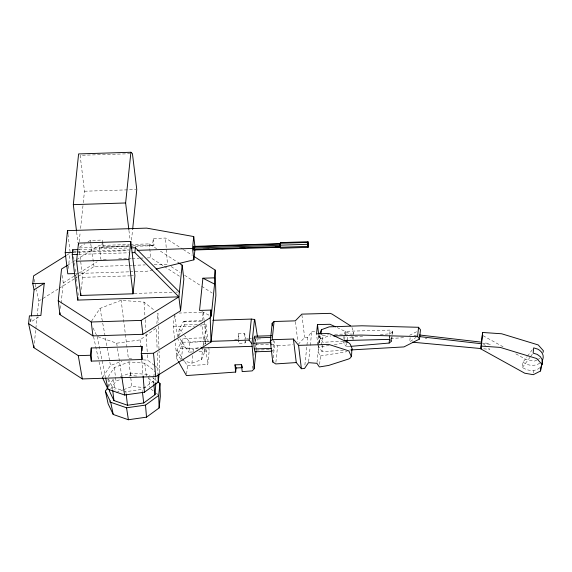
<?xml version="1.0" encoding="UTF-8"?>
<svg xmlns="http://www.w3.org/2000/svg" width="572" height="572" viewBox="0 0 572 572"><rect width="100%" height="100%" fill="white"/><g stroke="black" fill="none" stroke-linecap="round" stroke-linejoin="round"><path stroke-width="0.43" stroke-dasharray="2.86 2.15" d="M255.548 347.454L255.462 342.363M273.151 339.332L273.323 349.513L272.744 351.222L272.408 349.799M177.928 360.703L176.219 357.729L177.005 350.057L183.083 338.517L204.561 337.83L205.977 324.231L202.538 324.338M38.703 316.895L30.716 322.043L31.26 316.824M34.32 343.272L35.786 329.222M35.879 328.342L37.066 316.924M37.159 316.044L38.717 301.115L36.408 289.804M60.568 308.458L61.032 304.054M61.118 303.174L63.235 282.925L62.176 274.231M68.325 268.504L69.884 253.539M79.208 241.749L80.223 231.996M80.595 228.457L83.183 203.632M83.276 202.745L84.477 191.227L80.13 155.319L129.773 153.739M81.36 289.425L82.618 277.334L79.222 249.235M129.365 246.46L101.745 247.34L102.331 241.684M131.51 240.083L132.525 230.33M130.252 246.432L152.531 245.724L153.289 238.445L165.508 238.052L182.561 249.056M156.85 323.602L157.944 313.084L158.222 322.78M153.689 383.669L153.739 377.684M153.825 376.819L154.454 370.799M159.209 372.851L159.559 369.491L159.03 350.979M174.596 338.317L173.202 326.805L174.353 315.751M176.219 357.729L180.595 348.613L182.697 342.235L183.083 338.517M178.829 335.685L184.499 324.917L184.885 321.199L204.118 320.585M181.417 359.309L182.747 346.553L177.728 338.896M186.622 373.938L187.473 365.787L182.718 358.637M192.271 351.959L188.889 352.188L189.911 342.406L184.57 335.614M182.139 360.389L191.92 363.177L192.714 355.527M193.071 352.123L193.336 349.578L200.529 346.954M203.968 344.501L201.895 324.195M202.252 320.792L203.139 312.291L179.079 313.056M191.92 363.177L201.508 359.681L202.838 346.925M201.508 359.681L204.826 351.587L205.091 349.034M205.627 343.936L206.249 337.98L204.211 321.149M187.473 365.787L207.779 364.435L209.195 350.836L208.766 347.29M245.374 340.933L245.166 342.907L238.646 343.45L238.86 341.405M252.466 368.454L252.724 366.008M253.825 355.426L254.161 352.173M255.269 341.591L255.52 339.146M256.063 350.264L257.207 339.282M273.223 357.915L274.689 343.872L274.374 341.298M275.897 362.283L277.62 345.76L274.689 343.872M304.883 365.036L307.779 337.273L311.761 331.417L315.129 331.681M308.601 361.783L310.138 347.032M310.317 345.295L311.761 331.417M318.089 343.693L318.876 336.114L319.526 334.513M317.002 362.441L319.898 334.677M318.561 343.779L320.492 338.974L320.935 334.763M319.605 364.414L320.484 355.963L318.911 353.603L316.516 333.848M321.621 345.009L322.594 335.714L320.656 332.804M343.393 350.357L322.015 351.573L322.808 343.994M343.743 338.56L344.094 335.185M344.637 339.718L345.517 331.295L390.147 330.094L392.435 331.274L392.313 334.42M349.985 346.425L346.425 346.732L346.775 343.357M347.125 339.99L347.39 337.459L363.406 336.086M353.031 339.875L353.789 332.611L351.952 327.434M389.267 338.524L389.618 335.149M389.704 334.305L390.147 330.094M389.654 338.002L389.918 335.478M391.555 339.704L391.992 335.485M392.077 334.641L392.435 331.274M391.784 339.475L392.228 335.263M410.138 337.68L409.695 341.934L416.166 337.287M539.818 367.732C534.977 372.043 527.456 370.878 522.408 367.474L522.951 362.233L527.041 356.764M184.885 321.199L183.39 321.793L179.236 328.814L178.428 336.458L188.889 352.188M533.526 373.001L533.862 370.477M202.924 346.074L206.249 337.98M353.424 333.483L353.789 332.611M345.517 331.295L344.272 333.505L346.353 336.143M344.551 340.562L343.307 342.771L346.425 346.732M91.477 321.235L100.021 308.394L121.15 300.293L144.03 302.145L154.461 310.346M102.917 376.891L110.489 365.515L121.886 361.147M108.222 376.726L114.329 367.553L128.965 361.94L144.816 363.22L153.768 370.256M108.751 386.1L113.07 379.608L114.7 378.979M110.804 388.91L115.973 381.145L120.856 379.272M109.116 402.352L110.582 400.143M527.556 356.077L532.661 349.242M522.408 367.474L530.072 357.221M530.58 356.542L532.625 353.803M298.162 344.394L304.647 337.48L307.779 337.273M392.578 331.889L390.097 333.791L380.308 334.634M97.919 336.693L116.681 343.214L140.09 339.89L156.392 327.992L157.121 349.285M143.5 388.338L153.375 381.124M66.845 255.098L69.112 253.682M79.694 247.068L84.992 243.758M88.016 241.87L90.283 240.454L102.502 240.061L102.767 242.528M67.575 265.251L72.093 262.426M72.851 261.955L75.861 260.074M76.612 259.602L99.213 245.481L129.551 244.516M63.235 282.925L73.781 276.34M74.532 275.868L97.133 261.747M38.717 301.115L58.423 288.803M59.181 288.324L74.339 278.857M75.096 278.378L77.37 276.962M78.128 276.483L94.044 266.545L128.528 265.444M536.901 359.945L534.727 361.054L526.19 359.588L514.636 353.189M537.623 359.573L539.789 358.465M409.588 335.292L416.58 331.753M101.745 247.34L103.217 246.625L129.058 245.803M152.531 245.724L154.004 245.009L153.289 238.445M120.406 376.798L130.18 373.044L148.691 374.546L150.021 375.589M128.986 376.154L130.609 375.532L137.652 376.097M116.302 392.463L122.851 389.954M123.666 389.646L131.846 386.508L147.783 387.795M320.492 338.974L328.242 336.107L330.895 336.021M413.935 335.778L416.881 334.977M152.81 269.834L146.94 271.264L134.484 271.657M352.602 334.069L333.683 334.212M322.594 335.714L328.521 334.756M329.186 345.445L321.45 346.696L320.27 344.923M334.341 344.609L345.509 342.792M320.484 355.963L347.125 351.644M123.473 390.84L125.869 391.67L142.085 389.368L142.292 391.069M277.62 345.76L293.028 344.737M199.042 351.508L209.195 350.836M189.911 342.406L209.223 341.212M234.677 339.632L239.067 339.36L238.209 333.826L244.744 333.619L245.574 338.953M246.41 338.903L248.084 338.803M248.92 338.746L251.43 338.595M343.472 341.141L322.987 342.306L318.876 336.114M390.676 338.46L404.926 337.652M349.628 350.007L351.408 349.907M84.477 191.227L135.893 189.582M130.437 244.487L149.178 243.894L156.678 248.727M132.618 245.688L154.004 245.009M79.451 247.926L129.093 246.346M78.929 249.549L128.314 247.976M73.624 251.659L76.298 251.573M77.184 251.551L128.772 249.907M73.223 252.402L128.371 250.643M78.428 254.39L128.686 252.788M106.249 259.223L100.894 259.395L99.213 245.481M118.74 258.823L127.663 258.537M128.557 258.508L131.231 258.422M132.125 258.394L139.261 258.172M140.154 258.144L143.722 258.029M147.29 257.915L150.858 257.8L163.606 266.023M129.415 265.415L132.068 265.329M132.947 265.301L145.331 264.907M154.168 264.622L167.432 264.2L165.508 238.052M75.783 273.53L129.15 271.829M130.037 271.8L133.598 271.686M82.618 277.334L129.601 275.84M130.487 275.811L134.034 275.697M134.141 293.465L172.279 292.249M175.826 292.135L177.599 292.077M183.39 321.793L201.244 321.228M184.499 324.917L197.383 324.503M173.202 326.805L194.587 326.119M199.935 325.947L201.716 325.89M260.603 338.917L255.248 339.082L255.412 341.541M182.697 342.235L209.795 341.37M255.62 344.823L273.473 344.251M180.595 348.613L198.448 348.041M256.363 350.057L271.536 349.571M131.917 358.937L128.393 358.651L121.15 300.293M143.365 359.867L147.769 360.224L154.011 365.129M425.203 338.224L426.962 338.388M482.475 343.55L490.404 344.287L483.662 342.413M483.705 348.813L489.875 349.385L487.323 347.225M182.747 346.553L193.336 349.578M108.508 379.022L112.305 386.958L122.68 390.562M337.13 327.549L350.6 334.084M201.88 311.604L209.659 315.508M483.054 335.707L504.618 347.647M522.951 362.233L525.747 363.778A11.483 8.887 6 0 0 539.925 363.063M183.305 249.535L192.199 255.269M160.425 251.144L177.67 262.269M171.164 266.609L180.108 272.379M184.584 275.261L200.987 285.843M201.73 286.329L212.169 293.057M164.357 266.509L180.108 276.662M154.705 365.672L159.559 369.491M152.667 377.67L157.307 381.317M148.527 378.435L156.099 384.391M150.901 388.996L153.596 391.112M156.292 393.229L158.308 394.823M483.497 343.994L485.413 345.61M179.236 328.814L182.439 332.897M177.005 350.057L182.239 357.922M317.91 345.381L322.015 351.573M180.874 359.459L176.312 352.495L174.703 339.203M93.086 328.006L96.375 334.885M351.851 336.486L352.874 338.867M93.551 336.615L98.849 361.032M99.042 361.904L102.445 377.599M30.059 318.947L30.716 322.043M97.104 336.407L105.513 377.127M34.284 279.365L36.236 288.939M100.021 308.394L109.688 361.125M109.845 362.005L110.489 365.515M113.07 379.608L115.008 390.147M116.681 343.214L117.353 347.604M117.482 348.484L121.779 376.576M90.283 240.454L90.655 243.064M90.784 243.929L94.044 266.545M130.18 373.044L131.846 386.508M318.733 334.885L319.877 344.33M301.923 314.993L304.647 337.48M295.417 321.721L297.848 341.777M205.977 324.231L208.122 341.97M203.139 312.291L204.104 320.263M204.561 337.83L205.312 344.037M205.956 349.363L207.779 364.435M204.504 348.927L204.826 351.587M174.725 314.085L177.513 337.123M149.178 243.894L150.858 257.8M155.277 377.591L155.791 381.839M128.936 230.373L130.116 240.097M144.816 363.22L146.353 375.961M128.965 361.94L130.609 375.532M125.869 391.67L126.076 393.372M114.329 367.553L115.973 381.145M112.305 386.958L112.612 389.503M107.958 379.129L109.088 388.474M76.634 232.039L77.921 242.65M73.602 256.749L73.924 259.373M74.346 262.87L74.66 265.501M75.089 268.997L75.404 271.621M75.826 275.125L76.147 277.749M76.255 278.621L76.784 282.997M77.206 286.5L77.52 289.125M77.949 292.621L78.264 295.245M67.939 234.17L70.07 251.773M102.86 243.343L103.217 246.625M140.09 339.89L140.683 346.982M141.785 360.281L143.036 375.354M271.707 342.642L271.972 346.739M144.03 302.145L145.102 318.861M145.159 319.741L145.846 330.301M146.067 333.819L147.376 354.061M147.433 354.94L147.769 360.224M148.799 376.219L149.499 387.101M244.744 333.619L245.052 340.376M245.088 341.219L245.166 342.907M238.209 333.826L238.646 343.45M157.243 352.831L157.972 374.131M158.322 326.305L159.002 350.1"/><path stroke-width="0.86" d="M280.116 245.181L280.373 242.621L308.008 241.742L308.129 247.354L280.495 248.241L280.116 245.181L307.75 244.301L308.008 241.742M308.129 247.354L307.886 246.382L193.851 249.993L193.608 248.026L193.772 246.389L280.394 243.629L280.466 247.233L280.602 246.839L275.246 247.004M271.85 351.251L254.89 351.794C253.804 346.768 253.217 341.227 254.583 336.236L271.543 335.7M543.043 352.423L543.4 350.779L538.252 344.945L501.637 333.769L482.632 332.468L480.859 348.913L524.767 373.216L533.304 374.689L540.54 370.985L542.392 360.124L540.426 356.771L537.265 354.383L533.14 353.124L533.683 347.876L537.809 349.135A11.483 8.887 6 0 1 542.049 360.839M194.423 256.706L215.179 270.098L215.901 295.467L211.047 342.013L155.72 376.591L82.332 378.929L33.862 347.662L28.6 323.602L29.408 315.851L40.877 315.487L44.237 283.269L32.768 283.64L33.576 275.89L66.087 255.57M31.353 315.951L34.07 289.832L32.768 283.64M33.862 347.662L34.048 345.91M178.421 262.755L182.168 265.172L183.855 279.079L180.552 310.775L142.886 334.305L92.921 335.9L59.931 314.621L58.244 300.708L61.547 269.019L67.575 265.251M74.889 273.559L67.775 273.788L65.215 252.652L67.51 230.645L146.675 228.121L193.744 236.551L195.016 247.075M59.931 314.621L60.11 312.855M76.526 231.16L73.316 204.64L78.607 153.932L130.909 152.259L132.432 153.654L136.78 189.561L132.618 229.443M182.168 265.172L178.864 296.861L77.756 300.085L72.251 254.59L72.758 249.749L78.049 249.578M76.584 261.225L78.478 243.093L130.781 241.427L134.92 275.668L133.033 293.801L80.731 295.467L76.584 261.225L128.893 259.552L130.781 241.427M77.756 300.085L78.014 297.669M80.731 295.467L80.909 293.736M142.063 355.119L142.07 359.495L91.284 361.111L90.49 355.255L91.248 347.976L142.042 346.36L142.049 350.736M128.829 229.494L125.618 202.967L130.909 152.259M180.552 310.775L178.864 296.861L134.863 252.595L135.364 247.755L130.959 247.89M142.07 359.495L141.284 353.639L142.042 346.36M109.188 389.325L109.395 391.026L113.95 400.55L127.513 405.262L143.736 402.96L155.019 394.716L155.891 382.689M102.445 377.599L108.015 389.253L124.603 395.016L144.437 392.199L158.244 382.117L159.123 373.695M107.786 387.544L105.384 391.155L108.137 403.825L113.227 414.471L128.385 419.741L146.511 417.16L159.13 407.95L158.701 395.466L159.96 383.397L157.972 381.839M159.13 407.95L160.332 396.41L159.96 383.397M156.163 269.019L193.879 259.831L192.507 248.427L193.744 236.551M193.879 259.831L194.945 249.649M214.371 277.849L202.903 278.214L199.542 310.432L211.018 310.067L211.211 316.287L214.572 284.077L214.371 277.849L215.179 270.098M211.047 342.013L210.21 317.81L211.018 310.067M178.35 361.447L186.451 375.568L235.664 372.072L236.086 367.975L234.978 364.843L241.513 364.636L242.313 366.902M241.513 364.636L242.17 371.607L252.209 370.892L254.125 368.84L251.952 343.908L249.135 340.111L251.33 319.083L254.79 319.519L257.471 336.751M251.952 343.908L254.519 319.319M254.125 368.84L255.977 351.108M352.066 349.142C351.086 352.23 352.924 357.557 348.899 358.916L328.65 365.437L319.34 366.945L316.917 363.306L308.508 362.648L304.526 368.504L301.387 368.711L296.267 362.569L275.725 363.935L272.794 362.047L270.299 341.412L272.193 323.237L274.06 321.521L295.309 320.849L301.823 314.128L330.144 313.356L331.946 314.021L350.5 325.79M270.299 341.412L272.165 339.697L274.06 321.521M272.794 362.047L272.966 360.396M335.564 326.805L329.958 324.288L317.481 324.581L316.516 333.848L328.042 333.476L329.88 333.855L348.734 342.742L350.207 344.172L351.909 348.141A3.189 2.467 6 0 1 351.694 350.093M321.021 333.919L321.457 329.701L329.207 326.841L361.94 325.797L418.554 327.291L420.47 329.787L419.505 339.06L403.961 346.918L351.408 349.907M346.861 342.521L347.125 339.99M350.872 346.346L389.132 343.057L389.568 338.846M419.505 339.06L417.589 336.558L418.554 327.291M480.859 348.913L482.632 332.468M540.54 370.985L540.976 366.795M193.851 249.993L193.772 246.389M319.848 333.712L321.457 329.701M541.362 366.03L542.513 363.742L542.392 360.124M389.132 343.057L391.613 341.155L391.462 340.54L389.182 339.368L344.551 340.562M105.384 391.155L110.711 402.28L126.555 407.793L145.51 405.098L158.701 395.466M34.07 289.832L44.237 283.269M58.244 300.708L91.241 321.993L141.205 320.399L178.864 296.861M141.284 353.639L153.503 353.246L210.21 317.81M236.086 367.975L242.585 367.66M192.507 248.427L137.266 250.357M73.316 204.64L125.618 202.967M280.158 243.286L307.8 242.406M193.643 246.789L280.259 244.029M193.608 248.026L280.23 245.266M65.215 252.652L73.223 252.402M193.693 249.335L280.309 246.575M202.91 249.313L209.166 249.113M221.664 248.713L227.02 248.541M239.525 248.148L244.88 247.976M257.386 247.576L263.635 247.376M72.251 254.59L77.542 254.418M132.218 252.681L134.863 252.595M212.863 320.306L251.33 319.083M254.004 337.945L270.964 337.401M333.555 335.936L360.975 335.063L417.589 336.558M210.675 341.341L249.135 340.111M272.165 339.697L293.415 339.024L298.563 345.366L301.387 368.711M253.854 343.207L270.813 342.671M201.122 347.955L251.995 346.332M298.563 345.366L328.778 344.415L348.841 350.901L351.308 356.406M254.225 348.941L271.185 348.405M28.6 323.602L78.278 355.648L90.49 355.255M481.209 346.096L500.214 347.404L536.829 358.572L541.977 364.407M412.333 342.178L481.059 348.57M419.383 334.977L481.903 342.213M419.219 336.558L481.738 343.786M202.903 278.214L214.572 284.077M135.364 247.755L179.372 292.02M280.373 242.621L280.609 243.6M105.691 377.992L108.015 389.253M110.711 402.28L113.227 414.471M78.278 355.648L82.332 378.929M121.915 377.456L124.603 395.016M126.555 407.793L128.385 419.741M317.481 324.581L318.625 334.027M293.415 339.024L296.267 362.569M272.193 323.237L272.501 325.818M153.789 384.52L155.019 394.716M141.205 320.399L142.886 334.305M128.893 259.552L133.033 293.801M142.399 391.913L143.736 402.96M126.176 394.222L127.513 405.262M112.72 390.354L113.95 400.55M91.241 321.993L92.921 335.9M78.478 243.093L78.686 244.845M72.758 249.749L72.966 251.501M67.51 230.645L67.832 233.283M234.978 364.843L235.664 372.072M153.503 353.246L155.72 376.591M143.114 376.24L144.437 392.199M145.51 405.098L146.511 417.16M307.75 244.301L307.886 246.382M158.001 375.017L158.244 382.117M91.248 347.976L91.284 361.111M193.708 247.111L193.872 249.421L193.708 247.111M307.965 243.465L308.122 245.781L307.965 243.465"/></g></svg>
